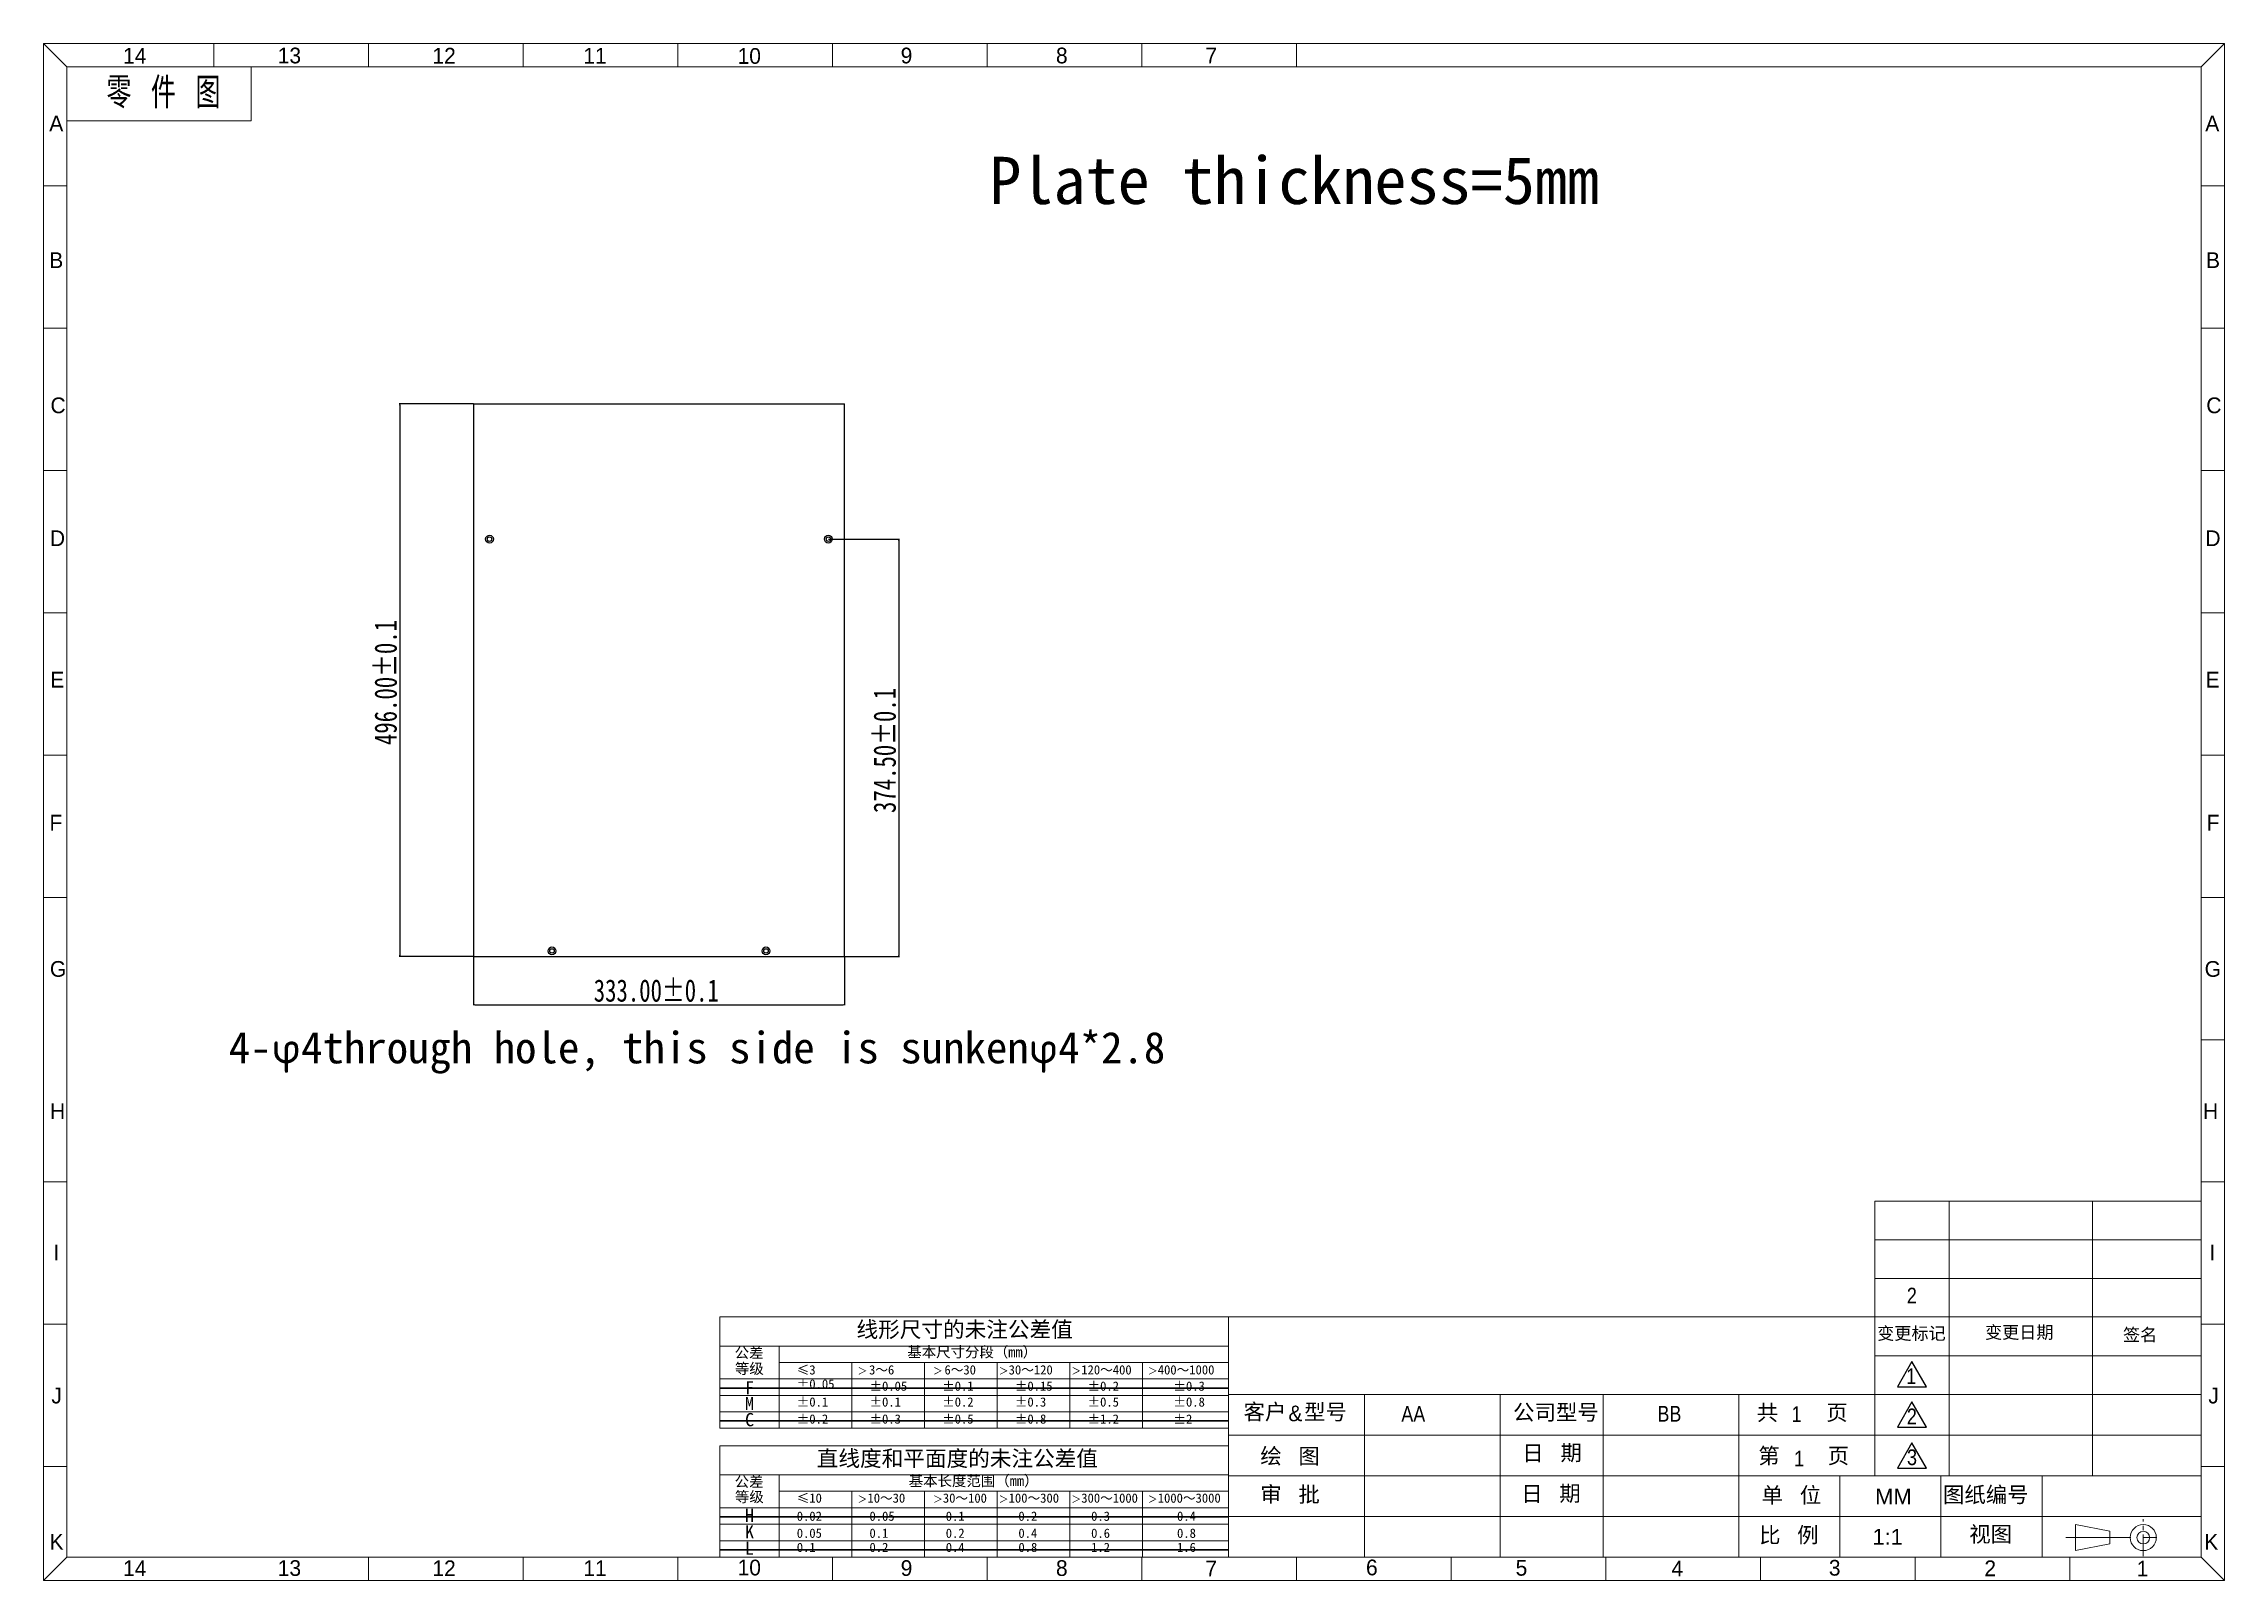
# Model space of a CAD drawing. Extents: x -2656 to 2890, y -1612 to 2297.
import ezdxf

# ---------------------------------------------------------------- set-up
doc = ezdxf.new("R2010")
doc.units = 0
doc.header["$MEASUREMENT"] = 0
doc.linetypes.add('AI-Linetype-0', pattern=[264.770969, 165.481857, -33.096371, 33.096371, -33.096371])
doc.linetypes.add('AI-Linetype-1', pattern=[88.256989, 55.160618, -11.032124, 11.032124, -11.032124])
doc.layers.get('0').update_dxf_attribs({"lineweight": 0})
doc.layers.add('Dim', color=7, linetype='Continuous', lineweight=0)
doc.styles.add('BT', font='swissc.ttf')

# ---------------------------------------------------------------- blocks, each defined once
blk = doc.blocks.new('Block_2')
at = {"char_height": 0.2, "attachment_point": 7}
for s, insert in [('\\C253;\\FSimSun|b0|i0|c1;\\H39.884091;\\W1.000000;客户', (395.6, -1207.2)), ('\\C253;\\FSimSun|b0|i0|c1;\\H39.884091;\\W1.000000;型号', (549.6, -1207.2)), ('\\C253;\\FAdobe Song Std L|b0|i0|c1;\\H39.884091;\\W1.000000;&', (509.7, -1207.2))]:
    blk.add_mtext(s, dxfattribs=dict(at, insert=insert))
blk = doc.blocks.new('Block_3')
at = {"char_height": 0.2, "attachment_point": 7}
for s, insert in [('\\C253;\\FSimSun|b0|i0|c1;\\H39.884091;\\W1.000000;审', (438.2, -1416.7)), ('\\C253;\\FSimSun|b0|i0|c1;\\H39.884091;\\W1.000000;批', (535.1, -1416.7)), ('\\C253;\\FAdobe Song Std L|b0|i0|c1;\\H39.884091;\\W1.000000; ', (495.2, -1416.7))]:
    blk.add_mtext(s, dxfattribs=dict(at, insert=insert))
blk = doc.blocks.new('Block_4')
at = {"char_height": 0.2, "attachment_point": 7}
for s, insert in [('\\C253;\\FSimSun|b0|i0|c1;\\H39.884091;\\W1.000000;绘', (438.2, -1319.5)), ('\\C253;\\FSimSun|b0|i0|c1;\\H39.884091;\\W1.000000;图', (535.1, -1319.5)), ('\\C253;\\FAdobe Song Std L|b0|i0|c1;\\H39.884091;\\W1.000000; ', (495.2, -1319.5))]:
    blk.add_mtext(s, dxfattribs=dict(at, insert=insert))
blk = doc.blocks.new('Block_5')
at = {"char_height": 0.2, "attachment_point": 7}
for s, insert in [('\\C253;\\FSimSun|b0|i0|c1;\\H39.884091;\\W1.000000;日', (1101.6, -1414.7)), ('\\C253;\\FSimSun|b0|i0|c1;\\H39.884091;\\W1.000000;期', (1198.5, -1414.7)), ('\\C253;\\FAdobe Song Std L|b0|i0|c1;\\H39.884091;\\W1.000000; ', (1158.6, -1414.7))]:
    blk.add_mtext(s, dxfattribs=dict(at, insert=insert))
blk = doc.blocks.new('Block_6')
at = {"char_height": 0.2, "attachment_point": 7}
for s, insert in [('\\C253;\\FSimSun|b0|i0|c1;\\H39.884091;\\W1.000000;比', (1706.7, -1520.3)), ('\\C253;\\FSimSun|b0|i0|c1;\\H39.884091;\\W1.000000;例', (1803.6, -1520.3)), ('\\C253;\\FAdobe Song Std L|b0|i0|c1;\\H39.884091;\\W1.000000; ', (1763.7, -1520.3))]:
    blk.add_mtext(s, dxfattribs=dict(at, insert=insert))
blk = doc.blocks.new('Block_7')
at = {"char_height": 0.2, "attachment_point": 7}
for s, insert in [('\\C253;\\FSimSun|b0|i0|c1;\\H39.884091;\\W1.000000;单', (1713.2, -1418.8)), ('\\C253;\\FSimSun|b0|i0|c1;\\H39.884091;\\W1.000000;位', (1810.2, -1418.8)), ('\\C253;\\FAdobe Song Std L|b0|i0|c1;\\H39.884091;\\W1.000000; ', (1770.3, -1418.8))]:
    blk.add_mtext(s, dxfattribs=dict(at, insert=insert))
blk = doc.blocks.new('Block_8')
at = {"char_height": 0.2, "attachment_point": 7}
for s, insert in [('\\C253;\\FSimSun|b0|i0|c1;\\H39.884091;\\W1.000000;公司型号', (1081.2, -1208.2)), ('\\C253;\\FAdobe Song Std L|b0|i0|c1;\\H39.884091;\\W1.000000; ', (1041.3, -1208.2))]:
    blk.add_mtext(s, dxfattribs=dict(at, insert=insert))
blk = doc.blocks.new('Block_9')
at = {"char_height": 0.2, "attachment_point": 7}
for s, insert in [('\\C253;\\FSimSun|b0|i0|c1;\\H39.884091;\\W1.000000;共', (1700.9, -1209)), ('\\C253;\\FSimSun|b0|i0|c1;\\H39.884091;\\W1.000000;页', (1877.6, -1209)), ('\\C253;\\FAdobe Song Std L|b0|i0|c1;\\H39.884091;\\W1.000000;   ', (1757.9, -1209))]:
    blk.add_mtext(s, dxfattribs=dict(at, insert=insert))
blk = doc.blocks.new('Block_10')
at = {"char_height": 0.2, "attachment_point": 7}
for s, insert in [('\\C253;\\FSimSun|b0|i0|c1;\\H39.884091;\\W1.000000;第', (1704.6, -1318.9)), ('\\C253;\\FSimSun|b0|i0|c1;\\H39.884091;\\W1.000000;页', (1881.3, -1318.9)), ('\\C253;\\FAdobe Song Std L|b0|i0|c1;\\H39.884091;\\W1.000000;   ', (1761.7, -1318.9))]:
    blk.add_mtext(s, dxfattribs=dict(at, insert=insert))
blk = doc.blocks.new('Block_11')
at = {"char_height": 0.2, "attachment_point": 7}
for s, insert in [('\\C253;\\FSimSun|b0|i0|c1;\\H39.884091;\\W1.000000;日', (1104.5, -1311.3)), ('\\C253;\\FSimSun|b0|i0|c1;\\H39.884091;\\W1.000000;期', (1201.4, -1311.3)), ('\\C253;\\FAdobe Song Std L|b0|i0|c1;\\H39.884091;\\W1.000000; ', (1161.6, -1311.3))]:
    blk.add_mtext(s, dxfattribs=dict(at, insert=insert))
blk = doc.blocks.new('Block_12')
at = {"char_height": 0.2, "attachment_point": 7}
for s, insert in [('\\C4;\\FNSimSun|b0|i0|c1;\\H69.527445;\\W0.670000;件', (-2383, 2132.5)), ('\\C4;\\FNSimSun|b0|i0|c1;\\H69.527445;\\W0.670000;零', (-2496.2, 2132.5)), ('\\C4;\\FNSimSun|b0|i0|c1;\\H69.527445;\\W0.670000;图', (-2269.8, 2132.5)), ('\\C4;\\FAdobe Song Std L|b0|i0|c1;\\H69.527445;\\W0.670000; ', (-2429.6, 2132.5)), ('\\C4;\\FAdobe Song Std L|b0|i0|c1;\\H69.527445;\\W0.670000; ', (-2316.4, 2132.5))]:
    blk.add_mtext(s, dxfattribs=dict(at, insert=insert))
blk = doc.blocks.new('Block_18')
at = {"transparency": 33554687}
h = blk.add_hatch(color=23, dxfattribs=at)
h.dxf.hatch_style = 2
h.paths.add_polyline_path([(-1559.7, -146.8), (-1559.7, -147.9), (-1563.1, -147.4)])
h = blk.add_hatch(color=23, dxfattribs=at)
h.dxf.hatch_style = 2
h.paths.add_polyline_path([(-622.5, -146.8), (-622.5, -147.9), (-619.1, -147.4)])
at = {"color": 23, "lineweight": 25}
for p, q in [((-1563.1, -24.5), (-1563.1, -148.8)), ((-619.1, -24.5), (-619.1, -148.8)), ((-1559.7, -147.4), (-622.5, -147.4))]:
    blk.add_line(p, q, dxfattribs=at)
for points in [[(-1559.7, -146.8), (-1559.7, -147.9), (-1563.1, -147.4), (-1563.1, -147.4)], [(-622.5, -146.8), (-622.5, -147.9), (-619.1, -147.4), (-619.1, -147.4)]]:
    blk.add_lwpolyline(points, close=True)
at = {"insert": (-1257, -140.4), "char_height": 0.2, "attachment_point": 7}
blk.add_mtext('\\C6;\\FSimSun|b0|i0|c1;\\H56.692914;\\W0.750000;333.00±0.1', dxfattribs=at)
blk = doc.blocks.new('Block_19')
at = {"transparency": 33554687}
h = blk.add_hatch(color=23, dxfattribs=at)
h.dxf.hatch_style = 2
h.paths.add_polyline_path([(-481.6, 1033.6), (-480.4, 1033.6), (-481, 1037)])
h = blk.add_hatch(color=23, dxfattribs=at)
h.dxf.hatch_style = 2
h.paths.add_polyline_path([(-481.6, -21.1), (-480.4, -21.1), (-481, -24.5)])
at = {"color": 23, "lineweight": 25}
for p, q in [((-660.2, 1037), (-479.6, 1037)), ((-481, 1033.6), (-481, -21.1)), ((-660.2, -24.5), (-479.6, -24.5))]:
    blk.add_line(p, q, dxfattribs=at)
for points in [[(-481.6, 1033.6), (-480.4, 1033.6), (-481, 1037), (-481, 1037)], [(-481.6, -21.1), (-480.4, -21.1), (-481, -24.5), (-481, -24.5)]]:
    blk.add_lwpolyline(points, close=True)
at = {"insert": (-487.9, 340.3), "char_height": 0.2, "attachment_point": 7, "rotation": 90}
blk.add_mtext('\\C6;\\FSimSun|b0|i0|c1;\\H56.692914;\\W0.750000;374.50±0.1', dxfattribs=at)
blk = doc.blocks.new('Block_20')
at = {"transparency": 33554687}
h = blk.add_hatch(color=23, dxfattribs=at)
h.dxf.hatch_style = 2
h.paths.add_polyline_path([(-1750.6, 1378), (-1749.5, 1378), (-1750, 1381.4)])
h = blk.add_hatch(color=23, dxfattribs=at)
h.dxf.hatch_style = 2
h.paths.add_polyline_path([(-1750.6, -21.1), (-1749.5, -21.1), (-1750, -24.5)])
at = {"color": 23, "lineweight": 25}
for p, q in [((-1563.1, 1381.4), (-1751.4, 1381.4)), ((-1750, 1378), (-1750, -21.1)), ((-1563.1, -24.5), (-1751.4, -24.5))]:
    blk.add_line(p, q, dxfattribs=at)
for points in [[(-1750.6, 1378), (-1749.5, 1378), (-1750, 1381.4), (-1750, 1381.4)], [(-1750.6, -21.1), (-1749.5, -21.1), (-1750, -24.5), (-1750, -24.5)]]:
    blk.add_lwpolyline(points, close=True)
at = {"insert": (-1757, 513.2), "char_height": 0.2, "attachment_point": 7, "rotation": 90}
blk.add_mtext('\\C6;\\FSimSun|b0|i0|c1;\\H56.692914;\\W0.750000;496.00±0.1', dxfattribs=at)

msp = doc.modelspace()

# ---------------------------------------------------------------- linework, layer by layer
at = {"color": 4, "lineweight": 9}
for p, q in [((-2656, 2297.3), (-2656, -1611.5)), ((2890, 2297.3), (-2656, 2297.3)), ((-2656, 2297.3), (-2596.8, 2238.1)), ((-2223.5, 2238.1), (-2223.5, 2297.3)), ((-1830.2, 2238.1), (-1830.2, 2297.3)), ((-1436.8, 2238.1), (-1436.8, 2297.3)), ((-1043.5, 2238.1), (-1043.5, 2297.3)), ((-650.1, 2238.1), (-650.1, 2297.3)), ((-256.8, 2238.1), (-256.8, 2297.3)), ((136.6, 2238.1), (136.6, 2297.3)), ((529.9, 2238.1), (529.9, 2297.3)), ((2890, 2297.3), (2830.8, 2238.1)), ((2890, -1611.5), (2890, 2297.3)), ((-2596.8, 2238.1), (-2596.8, -1552.3)), ((2830.8, 2238.1), (-2596.8, 2238.1)), ((-2128.3, 2238.1), (-2128.3, 2101.1)), ((2830.8, -1552.3), (2830.8, 2238.1)), ((-2596.8, 2101.1), (-2128.3, 2101.1)), ((-2596.8, 1935.4), (-2656, 1935.4)), ((2830.8, 1935.4), (2890, 1935.4)), ((-2596.8, 1573.5), (-2656, 1573.5)), ((2830.8, 1573.5), (2890, 1573.5)), ((-2596.8, 1211.5), (-2656, 1211.5)), ((2830.8, 1211.5), (2890, 1211.5)), ((-2596.8, 849.6), (-2656, 849.6)), ((2830.8, 849.6), (2890, 849.6)), ((-2596.8, 487.7), (-2656, 487.7)), ((2830.8, 487.7), (2890, 487.7)), ((-2596.8, 125.7), (-2656, 125.7)), ((2830.8, 125.7), (2890, 125.7)), ((2830.8, -236.2), (2890, -236.2)), ((-2596.8, -598.1), (-2656, -598.1)), ((2830.8, -598.1), (2890, -598.1)), ((2001, -647.3), (2829.4, -647.3)), ((2001, -941.5), (2001, -647.3)), ((2189.7, -941.5), (2189.7, -647.3)), ((2554.4, -1345.6), (2554.4, -647.3)), ((2001, -745.4), (2829.4, -745.4)), ((2001, -843.5), (2829.4, -843.5)), ((357.3, -1552.3), (357.3, -941.5)), ((357.3, -941.5), (2830.8, -941.5)), ((2001, -1345.6), (2001, -941.5)), ((2190, -1345.6), (2190, -941.5)), ((-2596.8, -960), (-2656, -960)), ((2830.8, -960), (2890, -960)), ((2001, -1040.3), (2830.8, -1040.3)), ((2830.8, -1552.3), (2830.8, -1082.5)), ((357.3, -1139), (2830.8, -1139)), ((703, -1552.3), (703, -1139)), ((1048.5, -1552.3), (1048.5, -1139)), ((1310, -1552.3), (1310, -1139)), ((1655.5, -1552.3), (1655.5, -1139)), ((-936.7, -1269.2), (357.3, -1269.2)), ((-936.7, -1269.2), (-936.7, -1552.3)), ((357.3, -1242.3), (2830.8, -1242.3)), ((357.3, -1269.2), (357.3, -1552.3)), ((-2596.8, -1322), (-2656, -1322)), ((2830.8, -1322), (2890, -1322)), ((-936.7, -1343.2), (357.3, -1343.2)), ((-785.5, -1343.2), (-785.5, -1552.3)), ((-785.5, -1385), (357.3, -1385)), ((-600.6, -1385), (-600.6, -1552.3)), ((-415.7, -1385), (-415.7, -1552.3)), ((-230.9, -1385), (-230.9, -1552.3)), ((-46, -1385), (-46, -1552.3)), ((138.8, -1385), (138.8, -1552.3)), ((357.3, -1345.6), (2830.8, -1345.6)), ((1912.2, -1552.3), (1912.2, -1345.6)), ((2168.8, -1552.3), (2168.8, -1345.6)), ((2426.5, -1552.3), (2426.5, -1345.6)), ((-936.7, -1426.8), (357.3, -1426.8)), ((-936.7, -1468.6), (357.3, -1468.6)), ((357.3, -1449), (2830.8, -1449)), ((-2656, -1611.5), (-2596.8, -1552.3)), ((-2596.8, -1552.3), (2830.8, -1552.3)), ((-1830.2, -1552.3), (-1830.2, -1611.5)), ((-1436.8, -1552.3), (-1436.8, -1611.5)), ((-1043.5, -1552.3), (-1043.5, -1611.5)), ((-936.7, -1510.5), (357.3, -1510.5)), ((-936.7, -1552.3), (357.3, -1552.3)), ((-650.1, -1552.3), (-650.1, -1611.5)), ((-256.8, -1552.3), (-256.8, -1611.5)), ((136.6, -1552.3), (136.6, -1611.5)), ((529.9, -1552.3), (529.9, -1611.5)), ((923.3, -1552.3), (923.3, -1611.5)), ((1316.6, -1552.3), (1316.6, -1611.5)), ((1710, -1552.3), (1710, -1611.5)), ((2103.3, -1552.3), (2103.3, -1611.5)), ((2496.7, -1552.3), (2496.7, -1611.5)), ((2890, -1611.5), (2830.8, -1552.3)), ((-2656, -1611.5), (2890, -1611.5))]:
    msp.add_line(p, q, dxfattribs=at)
at = {"color": 7, "lineweight": 25}
for p, q in [((-1563.1, 1381.4), (-1563.1, -24.5)), ((-1563.1, 1381.4), (-619.1, 1381.4)), ((-619.1, -24.5), (-619.1, 1381.4)), ((-1563.1, -24.5), (-619.1, -24.5))]:
    msp.add_line(p, q, dxfattribs=at)
at = {"color": 253, "lineweight": 9}
for p, q in [((2001, -745.4), (2829.4, -745.4)), ((2511.8, -1469.6), (2511.8, -1535.9)), ((2511.8, -1469.6), (2598.4, -1486.6)), ((2598.4, -1486.6), (2598.4, -1518.9)), ((928.1, -1552.3), (2830.8, -1552.3)), ((2511.8, -1535.9), (2598.4, -1518.9))]:
    msp.add_line(p, q, dxfattribs=at)
at = {"color": 151, "lineweight": 9}
for p, q in [((-936.7, -941.5), (357.3, -941.5)), ((-936.7, -941.5), (-936.7, -1224.6)), ((357.3, -941.5), (357.3, -1224.6)), ((-936.7, -1015.5), (357.3, -1015.5)), ((-785.5, -1015.5), (-785.5, -1224.6)), ((-936.7, -1099.1), (357.3, -1099.1)), ((-785.5, -1057.3), (357.3, -1057.3)), ((-600.6, -1057.3), (-600.6, -1224.6)), ((-415.7, -1057.3), (-415.7, -1224.6)), ((-230.9, -1057.3), (-230.9, -1224.6)), ((-46, -1057.3), (-46, -1224.6)), ((138.8, -1057.3), (138.8, -1224.6)), ((-936.7, -1141), (357.3, -1141)), ((-936.7, -1182.8), (357.3, -1182.8)), ((-936.7, -1224.6), (357.3, -1224.6))]:
    msp.add_line(p, q, dxfattribs=at)
at = {"color": 1, "lineweight": 50}
for p, q in [((-936.7, -1122.2), (357.3, -1122.2)), ((-936.7, -1205.9), (357.3, -1205.9)), ((-936.7, -1449.9), (357.3, -1449.9)), ((-936.7, -1533.5), (357.3, -1533.5))]:
    msp.add_line(p, q, dxfattribs=at)
at = {"color": 1, "linetype": 'AI-Linetype-1', "lineweight": 9}
msp.add_line((2683.7, -1550.1), (2683.7, -1455.4), dxfattribs=at)
at = {"color": 1, "linetype": 'AI-Linetype-0', "lineweight": 9}
msp.add_line((2486.8, -1502.7), (2731, -1502.7), dxfattribs=at)
at = {"color": 7, "lineweight": 25}
for points in [[(2095.5, -1054.9), (2058.3, -1119.3), (2132.7, -1119.3)], [(2095.5, -1157.2), (2058.3, -1221.7), (2132.7, -1221.7)], [(2095.5, -1261.9), (2058.3, -1326.3), (2132.7, -1326.3)]]:
    msp.add_lwpolyline(points, close=True, dxfattribs=at)
at = {"color": 1, "lineweight": 25}
for centre, radius in [((-1522, 1037), 9.92), ((-1522, 1037), 5.67), ((-660.2, 1037), 9.92), ((-660.2, 1037), 5.67), ((-1363.2, -10.4), 9.92), ((-1363.2, -10.4), 5.67), ((-819, -10.4), 9.92), ((-819, -10.4), 5.67)]:
    msp.add_circle(centre, radius, dxfattribs=at)
at = {"color": 253, "lineweight": 9}
for radius in [33.2, 16.1]:
    msp.add_circle((2683.7, -1502.7), radius, dxfattribs=at)

# ---------------------------------------------------------------- block references
for name in ['Block_12', 'Block_20', 'Block_19', 'Block_18', 'Block_2', 'Block_8', 'Block_9', 'Block_4', 'Block_11', 'Block_10', 'Block_3', 'Block_5', 'Block_7', 'Block_6']:
    msp.add_blockref(name, (0, 0))

# ---------------------------------------------------------------- texts
at = {"char_height": 0.2, "attachment_point": 7}
for s, insert in [('\\C4;\\FAdobe Song Std L|b0|i0|c1;\\H39.976739;\\W1.000000;14', (-2454, 2246.5)), ('\\C4;\\FAdobe Song Std L|b0|i0|c1;\\H39.976739;\\W1.000000;13', (-2060.7, 2246.5)), ('\\C4;\\FAdobe Song Std L|b0|i0|c1;\\H39.976739;\\W1.000000;12', (-1667.3, 2246.5)), ('\\C4;\\FAdobe Song Std L|b0|i0|c1;\\H39.976739;\\W1.000000;11', (-1283.6, 2246.5)), ('\\C4;\\FAdobe Song Std L|b0|i0|c1;\\H39.976739;\\W1.000000;10', (-891.2, 2245.3)), ('\\C4;\\FAdobe Song Std L|b0|i0|c1;\\H39.976739;\\W1.000000;9', (-476.4, 2246.5)), ('\\C4;\\FAdobe Song Std L|b0|i0|c1;\\H39.976739;\\W1.000000;8', (-81.5, 2246.5)), ('\\C4;\\FAdobe Song Std L|b0|i0|c1;\\H39.976739;\\W1.000000;7', (298.6, 2246.9)), ('\\C4;\\FAdobe Song Std L|b0|i0|c1;\\H39.976739;\\W1.000000;A', (-2641.7, 2074.4)), ('\\C4;\\FAdobe Song Std L|b0|i0|c1;\\H39.976739;\\W1.000000;A', (2841.4, 2074.4)), ('\\C4;\\FAdobe Song Std L|b0|i0|c1;\\H39.976739;\\W1.000000;B', (-2641.7, 1726.5)), ('\\C4;\\FAdobe Song Std L|b0|i0|c1;\\H39.976739;\\W1.000000;B', (2843.3, 1726.5)), ('\\C4;\\FAdobe Song Std L|b0|i0|c1;\\H39.976739;\\W1.000000;C', (-2638.6, 1356.7)), ('\\C4;\\FAdobe Song Std L|b0|i0|c1;\\H39.976739;\\W1.000000;C', (2844, 1356.7)), ('\\C4;\\FAdobe Song Std L|b0|i0|c1;\\H39.976739;\\W1.000000;D', (-2640.1, 1019.2)), ('\\C4;\\FAdobe Song Std L|b0|i0|c1;\\H39.976739;\\W1.000000;D', (2841.7, 1019.2)), ('\\C4;\\FAdobe Song Std L|b0|i0|c1;\\H39.976739;\\W1.000000;E', (-2639, 659.5)), ('\\C4;\\FAdobe Song Std L|b0|i0|c1;\\H39.976739;\\W1.000000;E', (2842.5, 659.5)), ('\\C4;\\FAdobe Song Std L|b0|i0|c1;\\H39.976739;\\W1.000000;F', (-2641.2, 295.8)), ('\\C4;\\FAdobe Song Std L|b0|i0|c1;\\H39.976739;\\W1.000000;F', (2844.8, 295.8)), ('\\C4;\\FAdobe Song Std L|b0|i0|c1;\\H39.976739;\\W1.000000;G', (-2640.1, -76.8)), ('\\C4;\\FAdobe Song Std L|b0|i0|c1;\\H39.976739;\\W1.000000;G', (2839.8, -76.8)), ('\\C4;\\FAdobe Song Std L|b0|i0|c1;\\H39.976739;\\W1.000000;H', (-2639.8, -438.1)), ('\\C4;\\FAdobe Song Std L|b0|i0|c1;\\H39.976739;\\W1.000000;H', (2835.7, -438.1)), ('\\C4;\\FAdobe Song Std L|b0|i0|c1;\\H39.976739;\\W1.000000;I', (-2631.1, -797.3)), ('\\C4;\\FAdobe Song Std L|b0|i0|c1;\\H39.976739;\\W1.000000;I', (2851.8, -797.3)), ('\\C253;\\FSwiss 721 Condensed BT|b0|i0|c1;\\H39.884091;\\W1.000000;2', (2082.5, -907)), ('\\C151;\\FSimSun|b0|i0|c1;\\H40.334399;\\W1.000000;线形尺寸的未注公差值', (-588.8, -998.1)), ('\\C253;\\FSimSun|b0|i0|c1;\\H31.907272;\\W1.000000;变更标记', (2007.2, -1002.7)), ('\\C253;\\FSimSun|b0|i0|c1;\\H31.907272;\\W1.000000;变更日期', (2281.3, -1000.2)), ('\\C253;\\FSimSun|b0|i0|c1;\\H31.907272;\\W1.000000;签名', (2632.3, -1006.2)), ('\\C151;\\FSimSun|b0|i0|c1;\\H26.889599;\\W1.000000;公差', (-898.6, -1048.8)), ('\\C151;\\FSimSun|b0|i0|c1;\\H26.889599;\\W1.000000;基本尺寸分段（mm）', (-459.5, -1047.5)), ('\\C151;\\FSimSun|b0|i0|c1;\\H26.889599;\\W1.000000;等级', (-898, -1089.2)), ('\\C151;\\FSimSun|b0|i0|c1;\\H33.611996;\\W1.000000;F', (-872.1, -1138.7)), ('\\C151;\\FSimSun|b0|i0|c1;\\H23.528398;\\W1.000000;≤3', (-740.7, -1088.5)), ('\\C151;\\FSimSun|b0|i0|c1;\\H23.528398;\\W1.000000;±0.05', (-740.7, -1124)), ('\\C151;\\FSimSun|b0|i0|c1;\\H17.646299;\\W1.000000;＞', (-586, -1088.1)), ('\\C151;\\FSimSun|b0|i0|c1;\\H23.527809;\\W1.000000;3～6', (-556.8, -1088.1)), ('\\C151;\\FSimSun|b0|i0|c1;\\H23.528398;\\W1.000000;±0.05', (-555.8, -1129.5)), ('\\C151;\\FSimSun|b0|i0|c1;\\H17.646299;\\W1.000000;＞', (-394.2, -1088.1)), ('\\C151;\\FSimSun|b0|i0|c1;\\H23.528398;\\W1.000000;±0.1', (-371, -1129.5)), ('\\C151;\\FSimSun|b0|i0|c1;\\H23.527809;\\W1.000000;6～30', (-365, -1088.1)), ('\\C151;\\FSimSun|b0|i0|c1;\\H17.646299;\\W1.000000;＞', (-226.9, -1088.1)), ('\\C151;\\FSimSun|b0|i0|c1;\\H23.527809;\\W1.000000;30～120', (-201.8, -1088.1)), ('\\C151;\\FSimSun|b0|i0|c1;\\H23.528398;\\W1.000000;±0.15', (-186.1, -1129.5)), ('\\C151;\\FSimSun|b0|i0|c1;\\H17.646299;\\W1.000000;＞', (-42.2, -1088.1)), ('\\C151;\\FSimSun|b0|i0|c1;\\H23.527809;\\W1.000000;120～400', (-17.1, -1088.1)), ('\\C151;\\FSimSun|b0|i0|c1;\\H23.528398;\\W1.000000;±0.2', (-1.3, -1129.5)), ('\\C151;\\FSimSun|b0|i0|c1;\\H17.646299;\\W1.000000;＞', (152.3, -1088.1)), ('\\C151;\\FSimSun|b0|i0|c1;\\H23.527809;\\W1.000000;400～1000', (177.4, -1088.1)), ('\\C151;\\FSimSun|b0|i0|c1;\\H23.528398;\\W1.000000;±0.3', (217.2, -1129.5)), ('\\C253;\\FSwiss 721 Condensed BT|b0|i0|c1;\\H39.884091;\\W1.000000;1', (2081, -1112)), ('\\C4;\\FAdobe Song Std L|b0|i0|c1;\\H39.976739;\\W1.000000;J', (-2636.2, -1162.1)), ('\\C151;\\FSimSun|b0|i0|c1;\\H33.611996;\\W1.000000;M', (-872.3, -1178.5)), ('\\C151;\\FSimSun|b0|i0|c1;\\H23.528398;\\W1.000000;±0.1', (-740.7, -1169.9)), ('\\C151;\\FSimSun|b0|i0|c1;\\H23.528398;\\W1.000000;±0.1', (-555.8, -1169.9)), ('\\C151;\\FSimSun|b0|i0|c1;\\H23.528398;\\W1.000000;±0.2', (-371, -1169.9)), ('\\C151;\\FSimSun|b0|i0|c1;\\H23.528398;\\W1.000000;±0.3', (-186.1, -1169.9)), ('\\C151;\\FSimSun|b0|i0|c1;\\H23.528398;\\W1.000000;±0.5', (-1.3, -1169.9)), ('\\C151;\\FSimSun|b0|i0|c1;\\H23.528398;\\W1.000000;±0.8', (217.2, -1169.9)), ('\\C4;\\FAdobe Song Std L|b0|i0|c1;\\H39.976739;\\W1.000000;J', (2849.2, -1162.1)), ('\\C151;\\FSimSun|b0|i0|c1;\\H33.611996;\\W1.000000;C', (-872.2, -1220)), ('\\C151;\\FSimSun|b0|i0|c1;\\H23.528398;\\W1.000000;±0.2', (-740.7, -1213.2)), ('\\C151;\\FSimSun|b0|i0|c1;\\H23.528398;\\W1.000000;±0.3', (-555.8, -1213.2)), ('\\C151;\\FSimSun|b0|i0|c1;\\H23.528398;\\W1.000000;±0.5', (-371, -1213.2)), ('\\C151;\\FSimSun|b0|i0|c1;\\H23.528398;\\W1.000000;±0.8', (-186.1, -1213.2)), ('\\C151;\\FSimSun|b0|i0|c1;\\H23.528398;\\W1.000000;±1.2', (-1.3, -1213.2)), ('\\C151;\\FSimSun|b0|i0|c1;\\H23.528398;\\W1.000000;±2', (217.2, -1213.2)), ('\\C2;\\FSwiss 721 Condensed BT|b0|i0|c1;\\H39.884091;\\W1.000000;AA', (796.8, -1208.2)), ('\\C2;\\FSwiss 721 Condensed BT|b0|i0|c1;\\H39.884091;\\W1.000000;BB', (1448.1, -1207.7)), ('\\C2;\\FSwiss 721 Condensed BT|b0|i0|c1;\\H39.884091;\\W1.000000;1', (1789.1, -1208.5)), ('\\C253;\\FSwiss 721 Condensed BT|b0|i0|c1;\\H39.884091;\\W1.000000;2', (2082.5, -1214.4)), ('\\C4;\\FSimSun|b0|i0|c1;\\H40.334399;\\W1.000000;直线度和平面度的未注公差值', (-689.8, -1325.8)), ('\\C2;\\FSwiss 721 Condensed BT|b0|i0|c1;\\H39.884091;\\W1.000000;1', (1795.7, -1321.8)), ('\\C253;\\FSwiss 721 Condensed BT|b0|i0|c1;\\H39.884091;\\W1.000000;3', (2082.9, -1318.9)), ('\\C4;\\FSimSun|b0|i0|c1;\\H26.889599;\\W1.000000;公差', (-898.5, -1376.7)), ('\\C4;\\FSimSun|b0|i0|c1;\\H26.889599;\\W1.000000;等级', (-897.9, -1415.4)), ('\\C4;\\FSimSun|b0|i0|c1;\\H26.889599;\\W1.000000;基本长度范围（mm）', (-455.9, -1375.2)), ('\\C253;\\FSwiss 721 BT|b0|i0|c1;\\H39.884091;\\W1.000000;MM', (2001.9, -1418.1)), ('\\C253;\\FSimSun|b0|i0|c1;\\H39.884091;\\W1.000000;图纸编号', (2174.5, -1417.9)), ('\\C4;\\FSimSun|b0|i0|c1;\\H33.611996;\\W1.000000;H', (-872.1, -1462.6)), ('\\C4;\\FSimSun|b0|i0|c1;\\H23.528398;\\W1.000000;0.02', (-740.7, -1460.3)), ('\\C4;\\FSimSun|b0|i0|c1;\\H23.528398;\\W1.000000;≤10', (-740.7, -1414.7)), ('\\C4;\\FSimSun|b0|i0|c1;\\H17.646299;\\W1.000000;＞', (-586, -1414.3)), ('\\C4;\\FSimSun|b0|i0|c1;\\H23.527809;\\W1.000000;10～30', (-560.9, -1414.3)), ('\\C4;\\FSimSun|b0|i0|c1;\\H23.528398;\\W1.000000;0.05', (-555.8, -1460.3)), ('\\C4;\\FSimSun|b0|i0|c1;\\H17.646299;\\W1.000000;＞', (-394.2, -1414.3)), ('\\C4;\\FSimSun|b0|i0|c1;\\H23.527809;\\W1.000000;30～100', (-369.1, -1414.3)), ('\\C4;\\FSimSun|b0|i0|c1;\\H23.528398;\\W1.000000;0.1', (-361.8, -1460.3)), ('\\C4;\\FSimSun|b0|i0|c1;\\H17.646299;\\W1.000000;＞', (-226.9, -1414.3)), ('\\C4;\\FSimSun|b0|i0|c1;\\H23.527809;\\W1.000000;100～300', (-201.8, -1414.3)), ('\\C4;\\FSimSun|b0|i0|c1;\\H23.528398;\\W1.000000;0.2', (-177, -1460.3)), ('\\C4;\\FSimSun|b0|i0|c1;\\H17.646299;\\W1.000000;＞', (-42.2, -1414.3)), ('\\C4;\\FSimSun|b0|i0|c1;\\H23.527809;\\W1.000000;300～1000', (-17.1, -1414.3)), ('\\C4;\\FSimSun|b0|i0|c1;\\H23.528398;\\W1.000000;0.3', (7.9, -1460.3)), ('\\C4;\\FSimSun|b0|i0|c1;\\H17.646299;\\W1.000000;＞', (152.3, -1414.3)), ('\\C4;\\FSimSun|b0|i0|c1;\\H23.527809;\\W1.000000;1000～3000', (177.4, -1414.3)), ('\\C4;\\FSimSun|b0|i0|c1;\\H23.528398;\\W1.000000;0.4', (226.4, -1460.3)), ('\\C4;\\FAdobe Song Std L|b0|i0|c1;\\H39.976739;\\W1.000000;K', (-2640.9, -1533.4)), ('\\C4;\\FSimSun|b0|i0|c1;\\H33.611996;\\W1.000000;K', (-872.3, -1504.7)), ('\\C4;\\FSimSun|b0|i0|c1;\\H23.528398;\\W1.000000;0.05', (-740.7, -1503.6)), ('\\C4;\\FSimSun|b0|i0|c1;\\H23.528398;\\W1.000000;0.1', (-555.8, -1503.6)), ('\\C4;\\FSimSun|b0|i0|c1;\\H23.528398;\\W1.000000;0.2', (-361.8, -1503.6)), ('\\C4;\\FSimSun|b0|i0|c1;\\H23.528398;\\W1.000000;0.4', (-177, -1503.6)), ('\\C4;\\FSimSun|b0|i0|c1;\\H23.528398;\\W1.000000;0.6', (7.9, -1503.6)), ('\\C4;\\FSimSun|b0|i0|c1;\\H23.528398;\\W1.000000;0.8', (226.4, -1503.6)), ('\\C253;\\FSwiss 721 BT|b0|i0|c1;\\H39.884091;\\W1.000000;1:1', (1994.9, -1520.5)), ('\\C253;\\FSimSun|b0|i0|c1;\\H39.884091;\\W1.000000;视图', (2241.2, -1518.3)), ('\\C4;\\FAdobe Song Std L|b0|i0|c1;\\H39.976739;\\W1.000000;K', (2838.7, -1533.4)), ('\\C4;\\FSimSun|b0|i0|c1;\\H33.611996;\\W1.000000;L', (-872.2, -1546.5)), ('\\C4;\\FSimSun|b0|i0|c1;\\H23.528398;\\W1.000000;0.1', (-740.7, -1539.7)), ('\\C4;\\FSimSun|b0|i0|c1;\\H23.528398;\\W1.000000;0.2', (-555.8, -1539.7)), ('\\C4;\\FSimSun|b0|i0|c1;\\H23.528398;\\W1.000000;0.4', (-361.8, -1539.7)), ('\\C4;\\FSimSun|b0|i0|c1;\\H23.528398;\\W1.000000;0.8', (-177, -1539.7)), ('\\C4;\\FSimSun|b0|i0|c1;\\H23.528398;\\W1.000000;1.2', (7.9, -1539.7)), ('\\C4;\\FSimSun|b0|i0|c1;\\H23.528398;\\W1.000000;1.6', (226.4, -1539.7)), ('\\C4;\\FAdobe Song Std L|b0|i0|c1;\\H39.976739;\\W1.000000;14', (-2454, -1600.7)), ('\\C4;\\FAdobe Song Std L|b0|i0|c1;\\H39.976739;\\W1.000000;13', (-2060.7, -1600.7)), ('\\C4;\\FAdobe Song Std L|b0|i0|c1;\\H39.976739;\\W1.000000;12', (-1667.3, -1600.7)), ('\\C4;\\FAdobe Song Std L|b0|i0|c1;\\H39.976739;\\W1.000000;11', (-1283.6, -1600.7)), ('\\C4;\\FAdobe Song Std L|b0|i0|c1;\\H39.976739;\\W1.000000;10', (-891.2, -1599.4)), ('\\C4;\\FAdobe Song Std L|b0|i0|c1;\\H39.976739;\\W1.000000;9', (-476.4, -1600.7)), ('\\C4;\\FAdobe Song Std L|b0|i0|c1;\\H39.976739;\\W1.000000;8', (-81.5, -1600.7)), ('\\C4;\\FAdobe Song Std L|b0|i0|c1;\\H39.976739;\\W1.000000;7', (298.6, -1601.1)), ('\\C4;\\FAdobe Song Std L|b0|i0|c1;\\H39.976739;\\W1.000000;6', (707, -1599.2)), ('\\C4;\\FAdobe Song Std L|b0|i0|c1;\\H39.976739;\\W1.000000;5', (1087.5, -1600.1)), ('\\C4;\\FAdobe Song Std L|b0|i0|c1;\\H39.976739;\\W1.000000;4', (1483.8, -1601.1)), ('\\C4;\\FAdobe Song Std L|b0|i0|c1;\\H39.976739;\\W1.000000;3', (1884.1, -1600)), ('\\C4;\\FAdobe Song Std L|b0|i0|c1;\\H39.976739;\\W1.000000;2', (2279.6, -1600.8)), ('\\C4;\\FAdobe Song Std L|b0|i0|c1;\\H39.976739;\\W1.000000;1', (2666.9, -1601.6))]:
    msp.add_mtext(s, dxfattribs=dict(at, insert=insert))
at = {"layer": 'Dim', "color": 2, "attachment_point": 1, "style": 'BT'}
for s, insert, char_height, width in [('{\\fSimSun|b1|i0|c134|p2;Plate thickness=5mm}', (-251.2, 2009.4), 120, 1800.779), ('{\\fSimSun|b1|i0|c134|p2;\\C1;4-\\fISOCPEUR|b1|i0|c0|p34;φ\\fSimSun|b1|i0|c134|p2;4through hole, this side is sunken\\fISOCPEUR|b1|i0|c0|p34;φ\\fSimSun|b1|i0|c134|p2;4*2.8}', (-2185.3, -216.4), 80, 2702.391)]:
    msp.add_mtext(s, dxfattribs=dict(at, insert=insert, char_height=char_height, width=width))

doc.saveas('drawing.dxf')
